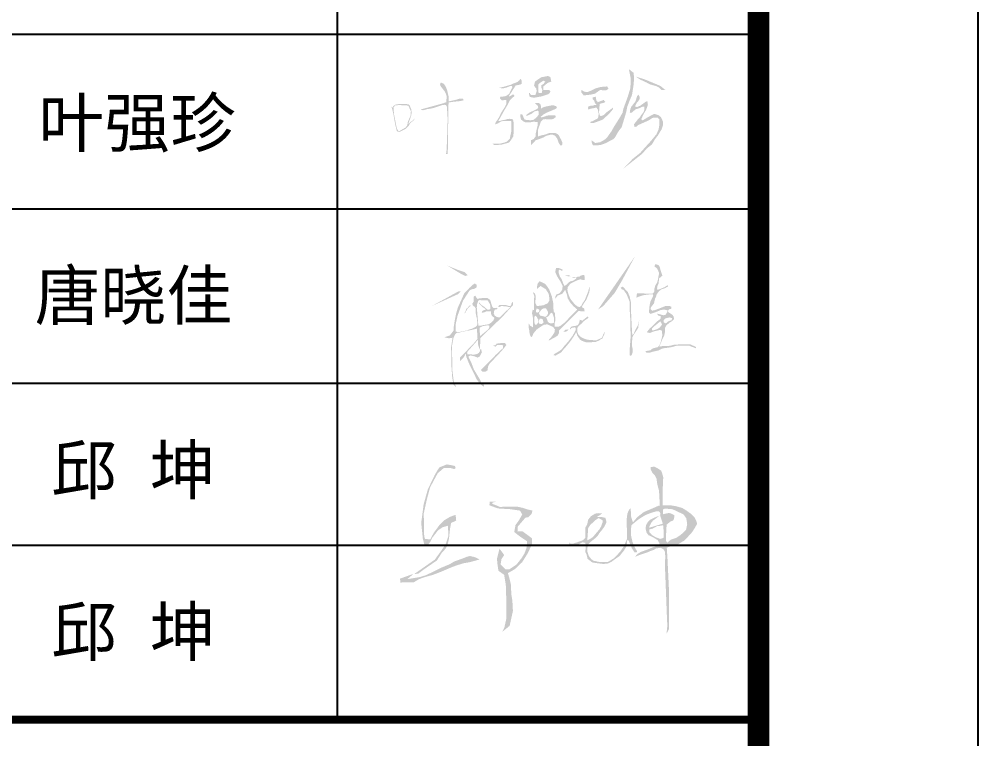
# Model space of a CAD drawing. Extents: x 962303 to 1579583, y -174742 to 224716.
# Drawn here: x 1404262 to 1408633, y 146719 to 150000 of the extents above; entities that cross this region are included whole.
import ezdxf

# ---------------------------------------------------------------- set-up
doc = ezdxf.new("R2010")
doc.units = 0
doc.header["$LTSCALE"] = 1000
doc.header["$MEASUREMENT"] = 0
for name, color, linetype in [('HATCH', 254, 'Continuous'), ('PUB_TEXT', 7, 'Continuous'), ('PUB_TITLE', 4, 'Continuous'), ('外框线', 255, 'Continuous')]:
    doc.layers.add(name, color=color, linetype=linetype)
doc.styles.add('STYLE1', font='simhei.ttf', dxfattribs={"width": 0.8})

# ---------------------------------------------------------------- blocks, each defined once
blk = doc.blocks.new('A$C5F901649')
at = {"layer": 'HATCH'}
h = blk.add_hatch(color=256, dxfattribs=at)
h.paths.add_polyline_path([(421.5, 599.3), (438.2, 603.2), (409.1, 603.3), (407.1, 586.9), (441.2, 574.4), (451.3, 572.1), (501.2, 569.3), (546.7, 562.7), (556.9, 545.1), (541.5, 518), (526.2, 496.8), (520.4, 465.2), (547.4, 443.9), (579.1, 422.8), (579.3, 407.5), (575.3, 389.5), (566.7, 366.8), (553.9, 346.1), (531, 317.2), (508.8, 302.1), (499.5, 295.7), (480.3, 295.5), (458.1, 316.9), (462.4, 341.8), (474.7, 360.2), (453.1, 389.7), (450.3, 377.4), (441.5, 342.9), (444.1, 317.7), (448.2, 288.6), (474.6, 269.8), (482, 223.5), (484.5, 150.1), (485.1, 73.6), (475.4, 30), (466.5, 10.8), (499.5, 37.5), (506.7, 70), (514.4, 104.7), (512, 152.2), (507.4, 179.1), (505, 226.6), (499, 252.6), (491.7, 277.7), (522.7, 295.5), (556.9, 327.9), (582.5, 369.1), (600.7, 408.6), (601, 436.7), (582.9, 450.1), (572.1, 458.1), (558, 468.5), (535.3, 468.9), (535.7, 488.7), (547.5, 502.6), (561.8, 519.4), (571.5, 530.7), (583.5, 532.2), (600, 548.5), (603.2, 563.1), (583.1, 567.5), (561.2, 574.7), (532, 581.2), (495.6, 581.1), (455.2, 579.5), (431.6, 589.4), (422.3, 592.4), (418.9, 596.9)])
h.paths.add_polyline_path([(33.5, 250.4), (61.2, 274.6), (0, 252.7), (0.9, 234.7), (22, 235.8), (62.4, 235.9), (85.2, 249.6), (110, 258.9), (149.9, 269.7), (188.8, 284.8), (224.9, 300.4), (254, 311.7), (289, 322.7), (314.7, 326.9), (352.5, 337.2), (362.9, 340.1), (339.7, 350.9), (318.1, 355.7), (303.5, 352), (281.7, 343.1), (248.6, 331.7), (226.9, 318.7), (189.9, 303.3), (159.9, 288.2), (135.7, 276.8), (117, 268.2), (89.4, 259.5)])
h.paths.add_polyline_path([(245.9, 751.5), (235.5, 756), (200.5, 757.7), (171.9, 733.6), (157.6, 707.4), (136.6, 668.2), (121.6, 611.7), (107.7, 548.9), (108.9, 504.7), (109.9, 443.4), (113.9, 434), (137.7, 431.1), (152.8, 460.7), (180.8, 498.5), (202.5, 519.3), (227.8, 534.4), (253.1, 543.4), (255.8, 517.2), (232.6, 506.5), (227.3, 477.1), (223.2, 436.5), (217.3, 409.8), (208, 389.9), (190.2, 370.6), (167.8, 335.4), (108.7, 294.8), (82.3, 275), (65, 274), (107, 303.4), (158.1, 339.1), (190.5, 383.7), (208.1, 410.1), (219.7, 444.7), (218.8, 493.8), (194.9, 487.4), (173, 472.7), (159.4, 455.2), (146.5, 438.7), (138, 420.8), (125.5, 404), (112.1, 401.1), (103.8, 434.2), (96.3, 506.3), (107.3, 591), (126.3, 659.1), (156.9, 722.9), (172.5, 750.1), (180.3, 760.5), (201.9, 768.8), (213.3, 773.2), (231.4, 770.3), (250.2, 766.1), (253, 756.4)])
h = blk.add_hatch(color=256, dxfattribs=at)
h.paths.add_polyline_path([(1186.4, 493.5), (1199.1, 496), (1200.6, 488.6), (1201.2, 471.4), (1202.4, 439.2), (1194.9, 436.3), (1185.8, 433.9), (1165, 441.4), (1148.2, 451.8), (1136, 464.5), (1136, 476.7), (1152, 480.9), (1161.7, 486.3), (1172.1, 492)], flags=16)
h.paths.add_polyline_path([(1043.9, 566.7), (1051.7, 573.4), (1052.1, 557.1), (1052.1, 539.2), (1058.7, 517.7), (1061.5, 509), (1081.8, 533.3), (1111.5, 556.3), (1157.6, 575.7), (1175.5, 583.8), (1184.4, 586.1), (1180.5, 653.5), (1173.1, 680.9), (1169.1, 707.6), (1161.7, 723), (1151, 733.7), (1143, 749.1), (1141.7, 761.1), (1159.1, 763), (1173.8, 755.7), (1190.5, 744.4), (1194.5, 733.7), (1199.8, 715), (1199.2, 701), (1198.5, 680.3), (1196.5, 653.5), (1196.5, 626.8), (1196.5, 611.5), (1196.5, 592.7), (1196.5, 586.1), (1213.2, 586.1), (1234.6, 586.7), (1258, 582.7), (1286.7, 574.7), (1308.1, 561.4), (1326.2, 548), (1340.9, 534), (1350.3, 516.6), (1354.3, 502.6), (1344.2, 484.5), (1331.5, 464.5), (1311.5, 442.4), (1292.8, 423.7), (1287.4, 421.7), (1262, 405), (1236.6, 401.7), (1215.9, 393.7), (1219.1, 344.3), (1225.7, 206.6), (1226.6, 23.8), (1214.6, 0), (1218.4, 37.3), (1216.1, 89.9), (1213.1, 169.2), (1208.5, 286.5), (1207.7, 320.9), (1209.2, 353.7), (1207, 376.5), (1200.9, 386.4), (1187.9, 393.3), (1173.4, 391), (1165.6, 389.8), (1156.6, 383.4), (1138.3, 377.3), (1126.9, 371.9), (1089.5, 359.8), (1071.9, 352.1), (1080.3, 363.6), (1098.6, 375), (1127.6, 384.9), (1150.5, 394.8), (1178, 404), (1183.3, 412.3), (1174.2, 428.4), (1158.9, 437.5), (1149.4, 443), (1132, 450.9), (1122.9, 464.4), (1118.9, 483.8), (1122.5, 498.8), (1129.2, 509.9), (1139.9, 521), (1151, 526.2), (1162.9, 532.1), (1172.8, 536.1), (1182.7, 540), (1187.1, 546.7), (1185.1, 554.7), (1179.2, 559.8), (1168.9, 559.8), (1150.6, 554.3), (1136.8, 549.5), (1118.9, 542.4), (1098.3, 530.1), (1084.5, 520.6), (1075, 513.1), (1067.8, 507.2), (1062.4, 502.6), (1058.9, 499.7), (1054.8, 494.5), (1052.8, 480.2), (1052.8, 468.4), (1053.2, 448.2), (1055.2, 438.3), (1059.9, 419.3), (1065.1, 405), (1071.8, 392), (1075.4, 385.6), (1078.5, 382.9), (1080.1, 375.3), (1077.7, 372.6), (1073.8, 372.6), (1068.6, 373), (1064.3, 379.3), (1056.8, 390.8), (1052.4, 402.3), (1045.3, 417.7), (1043.3, 425.2), (1039.3, 427.6), (1035.9, 429.6), (1033.4, 406.2), (1032.8, 400.6), (1026.7, 390.4), (1024.3, 386.4), (1020.4, 380), (1009.2, 366.6), (1000.9, 355.5), (985.9, 345.7), (964.1, 329.4), (953.8, 324.3), (943.1, 320.3), (922.9, 319.9), (908.2, 321.9), (891.6, 323.9), (875.7, 326.7), (866.6, 333.8), (854.5, 343.3), (850.8, 360.7), (844.8, 373.8), (845.6, 389.2), (845.6, 400.3), (845.6, 408.2), (844.4, 416.5), (830.6, 418.1), (820.7, 412.5), (813.1, 408.2), (801.9, 405.8), (796.7, 405.3), (781.1, 405), (776.8, 405), (772.2, 407), (771.6, 414.8), (773.4, 418.5), (774.8, 413.9), (777.7, 412.2), (782.9, 411.9), (790.6, 412.5), (799, 415.9), (805.9, 417.6), (816.3, 421.7), (826.3, 425.1), (833.8, 428), (843.9, 438.1), (843.9, 460.5), (843.9, 483.5), (853.5, 500.6), (857.3, 520.7), (869.9, 537), (889.2, 548.9), (902.6, 551.1), (921.2, 550.4), (912.3, 543), (897.4, 534), (916, 534), (936.1, 529.6), (940.5, 514), (940.5, 508.8), (932.3, 491.7), (929.4, 486.5), (920.5, 474.6), (909.3, 461.2), (901.9, 449.3), (888.5, 436), (869.9, 421.1), (858, 410), (853.5, 391.4), (854.3, 374.3), (861, 355), (872.1, 340.9), (881.8, 334.2), (910, 328.2), (948, 329), (976.2, 346.1), (1003.7, 375.8), (1018.6, 397.3), (1034.2, 432.3), (1034.2, 459), (1034.2, 477.6), (1032.7, 504.3), (1033.5, 526.6), (1036.4, 549.6)])
h.paths.add_polyline_path([(1215.3, 498.9), (1222.9, 504.7), (1230, 511.4), (1245.6, 518.1), (1248.5, 524.9), (1249.8, 532), (1249.8, 542.1), (1232.9, 550.9), (1223.7, 551.3), (1209.4, 548.8), (1199, 546.3), (1198.5, 568), (1208.3, 572.1), (1242.5, 568.8), (1272.5, 554.7), (1292.2, 545.5), (1304.9, 527.5), (1309, 501), (1303.8, 474.9), (1288.7, 459.9), (1274.9, 448.9), (1259.2, 438.5), (1234.4, 430.4), (1218.6, 416.2), (1212.7, 424.7), (1212.9, 456.9)], flags=16)
h.paths.add_polyline_path([(853.3, 427), (854.6, 441.7), (857.6, 483.1), (868.4, 499.2), (882.5, 511), (890.7, 519.2), (902.9, 527.1), (906.2, 528.4), (922.9, 518.6), (922.9, 508.4), (917, 492), (909.5, 477.9), (898.6, 465.4), (879.2, 442.4), (868.1, 434.5)], flags=16)
edge = h.paths.add_edge_path(flags=16)
edge.add_line((1136, 484.8), (1197.7, 503))
edge.add_line((1197.7, 503), (1184.9, 543.4))
edge.add_line((1136, 488.8), (1136, 484.8))
edge.add_line((1145.3, 507.3), (1136, 488.8))
edge.add_line((1152.8, 517.1), (1145.3, 507.3))
edge.add_line((1166.1, 526.4), (1152.8, 517.1))
edge.add_line((1182, 539.7), (1166.1, 526.4))

msp = doc.modelspace()

# ---------------------------------------------------------------- hatches: boundary and pattern name
at = {"layer": 'HATCH'}
h = msp.add_hatch(color=256, dxfattribs=at)
h.paths.add_polyline_path([(1406459.2, 149685.2), (1406461.6, 149684.7), (1406473.1, 149685.1), (1406483.9, 149687.9), (1406497.9, 149693.3), (1406503.9, 149695.1), (1406508.8, 149695.1), (1406511.3, 149688.9), (1406506.8, 149679.9), (1406503.4, 149673.3), (1406497.8, 149661.8), (1406492.6, 149656.6), (1406486.3, 149651.7), (1406478, 149648.2), (1406470, 149647.2), (1406456.4, 149645.8), (1406454, 149638.5), (1406462.7, 149629.8), (1406483.2, 149631.2), (1406483.8, 149622.5), (1406482.8, 149611.4), (1406476.2, 149597.9), (1406467.9, 149585.4), (1406458.5, 149570.4), (1406451.9, 149555.5), (1406443.6, 149541.6), (1406434.9, 149529.8), (1406432.4, 149519.4), (1406445.6, 149524.9), (1406458.9, 149532.9), (1406468.6, 149535.7), (1406490.1, 149535.7), (1406494.7, 149536), (1406504, 149536), (1406507, 149531.5), (1406505.7, 149519.7), (1406505.7, 149496.5), (1406505.7, 149485.2), (1406502.7, 149472.5), (1406499.6, 149455.4), (1406486.5, 149441.9), (1406473.4, 149436.6), (1406453.2, 149431.8), (1406439.2, 149431.8), (1406420.4, 149431.8), (1406428.3, 149426.6), (1406444.9, 149426.6), (1406462.4, 149427.9), (1406496.1, 149437.1), (1406503.5, 149446.7), (1406508.8, 149455), (1406514.9, 149464.6), (1406517.5, 149486.9), (1406517.5, 149519.7), (1406516.7, 149528.4), (1406514.9, 149537.6), (1406511.8, 149543.7), (1406497.4, 149545.5), (1406490.8, 149545), (1406476, 149540.7), (1406464.2, 149538.9), (1406456.3, 149536.3), (1406446.7, 149534.6), (1406451, 149542.9), (1406458, 149554.2), (1406469, 149574.8), (1406487.8, 149606.7), (1406493.9, 149617.6), (1406499.2, 149629), (1406503.1, 149633.3), (1406512.3, 149643), (1406518, 149646), (1406520.2, 149650), (1406518, 149656.1), (1406510.1, 149656.1), (1406505.7, 149651.7), (1406497.4, 149646.9), (1406495.6, 149649.9), (1406507.1, 149667.3), (1406521, 149689.1), (1406525.6, 149697.2), (1406539.8, 149700), (1406550, 149702.5), (1406552.9, 149704.6), (1406554.3, 149714.9), (1406552.1, 149722.6), (1406547.2, 149728.6), (1406543.7, 149721.6), (1406534.8, 149713.8), (1406528.5, 149711), (1406516.8, 149706.7), (1406504.4, 149700.7), (1406488.5, 149696.1), (1406473.4, 149691.8), (1406451.9, 149686.7), (1406452.6, 149686.4), (1406453.5, 149686.2), (1406454.4, 149685.9), (1406456.4, 149685.5), (1406457.1, 149685.5)])
h.paths.add_polyline_path([(1406094.9, 149588.2), (1406097.5, 149589.2), (1406157.7, 149605.7), (1406196.4, 149616.4), (1406210.7, 149621.6), (1406210.7, 149633.4), (1406211.3, 149649.9), (1406206.6, 149662.9), (1406202.4, 149670.5), (1406194.8, 149680.5), (1406188.8, 149688.4), (1406183, 149695.2), (1406181.2, 149704.7), (1406185.4, 149710.6), (1406197.7, 149705.8), (1406205.4, 149695.8), (1406213.1, 149677.6), (1406216, 149665.8), (1406220, 149649.7), (1406220, 149629.9), (1406220.1, 149624.6), (1406243.7, 149629.9), (1406257.5, 149633), (1406270.8, 149637.5), (1406285, 149637.5), (1406289.7, 149629.9), (1406272.6, 149626.3), (1406240.2, 149622.8), (1406221.3, 149619.9), (1406219.5, 149608.1), (1406216.6, 149384.3), (1406208.3, 149384.3), (1406210.7, 149398.4), (1406213.3, 149449.1), (1406214.5, 149499.4), (1406216, 149544), (1406214.1, 149575.1), (1406213.5, 149587.5), (1406212.1, 149602.4), (1406208.3, 149608.5), (1406200.2, 149609.4), (1406189.5, 149607.5), (1406179.8, 149604.2), (1406163.4, 149598.5), (1406144, 149592.8), (1406122.5, 149589.4), (1406103.3, 149584.5), (1406097.4, 149585.7), (1406095.2, 149587.4)])
h.paths.add_polyline_path([(1407076.3, 149637), (1407080, 149649.4), (1407086.2, 149656.2), (1407091.2, 149645.6), (1407090.6, 149632.6), (1407078.8, 149619), (1407070.1, 149602.3), (1407079.4, 149598.6), (1407095.5, 149606), (1407119.1, 149623.3), (1407126.5, 149626.4), (1407129, 149608.5), (1407124.7, 149596.1), (1407119.7, 149584.3), (1407109.8, 149567.6), (1407098.6, 149543.4), (1407104.8, 149537.8), (1407129.6, 149553.3), (1407158.8, 149568.2), (1407178.6, 149561.4), (1407189.2, 149552.1), (1407197.8, 149532.3), (1407197.8, 149515.5), (1407191.6, 149497.6), (1407175.5, 149470.9), (1407160.6, 149451.1), (1407147.6, 149428.8), (1407124.7, 149410.8), (1407102.4, 149385.4), (1407076.3, 149365), (1407055.8, 149348.8), (1407018, 149319.1), (1407060.2, 149363.1), (1407093.7, 149389.8), (1407124.7, 149424.5), (1407143.3, 149444.9), (1407168.7, 149475.9), (1407178, 149498.2), (1407181.7, 149521.1), (1407181.1, 149544), (1407171.2, 149551.5), (1407149.5, 149549.6), (1407133.4, 149538.5), (1407122.2, 149533.5), (1407094.3, 149521.1), (1407082.4, 149515.8), (1407078.2, 149510.6), (1407068.3, 149508.1), (1407066.1, 149516.7), (1407066.1, 149521.1), (1407074.5, 149531.6), (1407083.8, 149544), (1407091.8, 149551.5), (1407098, 149562), (1407108.6, 149575), (1407113.5, 149588), (1407113.5, 149601), (1407106.7, 149601), (1407098.6, 149598.6), (1407094.9, 149595.5), (1407073.2, 149588.7), (1407059.6, 149577.5), (1407052.6, 149571.8), (1407046.6, 149573.8), (1407048.4, 149587.4), (1407052.8, 149599.8), (1407063.9, 149614.1), (1407072.7, 149625.3)])
h.paths.add_polyline_path([(1407093.2, 149724.6), (1407074.1, 149737.6), (1407091.6, 149732.2), (1407113.2, 149725.7), (1407144.9, 149712.5), (1407186.3, 149695.2), (1407208.7, 149676.8), (1407191.3, 149676.8), (1407179.1, 149688.9), (1407165.4, 149695), (1407140.3, 149701.8), (1407121.3, 149711.7)])
h.paths.add_polyline_path([(1407064.3, 149755), (1407042.2, 149771.8), (1407050.6, 149730.7), (1407050.6, 149707.2), (1407048.3, 149682.8), (1407037.6, 149647.1), (1407028.5, 149622), (1407017.4, 149591.6), (1407013.3, 149572.6), (1406997.3, 149545.3), (1406976, 149511.9), (1406963.1, 149489.1), (1406941.1, 149457.9), (1406930.4, 149449.5), (1406911.4, 149438.9), (1406889.3, 149435.1), (1406872.6, 149447.3), (1406872.6, 149438.1), (1406878.7, 149424.5), (1406893.1, 149424.5), (1406913.7, 149426), (1406936.5, 149434.3), (1406970.7, 149452.6), (1406978.3, 149459.4), (1406994.3, 149487.5), (1407009.5, 149507.3), (1407029.3, 149572.6), (1407035.4, 149601.5), (1407046.8, 149631.2), (1407056.7, 149654), (1407061.2, 149683.6), (1407064.3, 149704.1), (1407065.8, 149728.4)])
h.paths.add_polyline_path([(1406895.2, 149608.4), (1406886.5, 149619.2), (1406884.5, 149627.2), (1406877.7, 149635.3), (1406877.7, 149642.7), (1406891.2, 149646.7), (1406893.9, 149629.9), (1406900.6, 149621.2), (1406914, 149626.6), (1406927.5, 149631.3), (1406935.5, 149621.9), (1406926.1, 149617.8), (1406916, 149615.8), (1406910, 149613.1), (1406907.3, 149596.3), (1406906.6, 149573.5), (1406909.3, 149562.7), (1406913.4, 149558), (1406916, 149558), (1406928.1, 149562.7), (1406943.6, 149577.5), (1406963.8, 149591.6), (1406969.2, 149596.3), (1406969.2, 149588.9), (1406961.8, 149579.5), (1406949.7, 149566.1), (1406932.2, 149550), (1406924.1, 149542.5), (1406909.3, 149536.5), (1406882.4, 149526.5), (1406876.4, 149526.5), (1406866.3, 149526.5), (1406868.3, 149532.5), (1406878.4, 149535.2), (1406887.8, 149541.2), (1406899.9, 149546.6), (1406903.3, 149555.3), (1406904.6, 149568.8), (1406900.6, 149588.3), (1406894.5, 149597), (1406885.8, 149595), (1406880.5, 149593.8), (1406868.3, 149591.6), (1406858.2, 149587.6), (1406855.3, 149595), (1406858.2, 149601.7), (1406868.3, 149605.1), (1406877.1, 149605.1), (1406885.8, 149608.4)])
h.paths.add_polyline_path([(1406897.2, 149666.9), (1406887.8, 149660.1), (1406867, 149655.4), (1406842.1, 149652.8), (1406835.4, 149652.8), (1406826, 149665.5), (1406825.3, 149677.6), (1406838.1, 149669.5), (1406852.9, 149666.9), (1406872.4, 149674.9), (1406889.2, 149683.7), (1406912.7, 149690.4), (1406943.6, 149693.1), (1406949.7, 149681.6), (1406937.7, 149675.3), (1406926.1, 149675.3), (1406911.3, 149676.9)])
h.paths.add_polyline_path([(1406573.8, 149562.4), (1406576.3, 149558.5), (1406598.9, 149568.8), (1406613.2, 149579.9), (1406627.5, 149582.6), (1406631.7, 149576.8), (1406631.7, 149564.6), (1406619, 149549.2), (1406606.8, 149540.8), (1406595.2, 149538.7), (1406567.1, 149541.3), (1406561.3, 149554), (1406556.5, 149565.1), (1406547.5, 149565.1), (1406547.5, 149555.1), (1406550.7, 149542.4), (1406560.7, 149534.4), (1406569.7, 149529.7), (1406593.6, 149529.7), (1406607.3, 149532.3), (1406626.9, 149530.7), (1406626.9, 149520.1), (1406625.9, 149513.8), (1406623.2, 149502.7), (1406616.9, 149475.7), (1406616.9, 149465.1), (1406608.9, 149454), (1406595.7, 149447.6), (1406595.7, 149436), (1406595.7, 149425.4), (1406606.3, 149435.4), (1406617.9, 149448.1), (1406636.5, 149454), (1406652.4, 149460.3), (1406666.1, 149468.2), (1406684.7, 149473), (1406695.3, 149473), (1406705.9, 149468.2), (1406715.4, 149455.5), (1406721.2, 149438.6), (1406725.5, 149430.7), (1406732.4, 149422.2), (1406739.6, 149428.1), (1406739.2, 149436.5), (1406734.5, 149448.1), (1406728.1, 149460.3), (1406722.8, 149470.4), (1406718.6, 149475.1), (1406706.9, 149481), (1406694.2, 149481), (1406681, 149481), (1406658.7, 149473), (1406638.1, 149468.8), (1406627.5, 149464.5), (1406627.5, 149480.4), (1406627.5, 149494.7), (1406637, 149520.7), (1406640.7, 149532.3), (1406652.4, 149543.4), (1406661.4, 149543.9), (1406682, 149542.9), (1406690.5, 149542.9), (1406700.6, 149546.1), (1406709, 149554), (1406709, 149558.8), (1406702.2, 149561.9), (1406693.7, 149561.9), (1406682, 149561.9), (1406668.3, 149559.8), (1406656.1, 149555.1), (1406643.4, 149551.9), (1406640.7, 149554.5), (1406650.8, 149564.1), (1406667.7, 149573.6), (1406697.4, 149585.8), (1406711.2, 149592.1), (1406714.3, 149599), (1406710.1, 149603.2), (1406696.3, 149607.5), (1406694.2, 149607.5), (1406664, 149601.6), (1406650.3, 149597.4), (1406642.3, 149592.1), (1406642.3, 149601.1), (1406638.6, 149611.7), (1406632.2, 149617.5), (1406622.7, 149618.1), (1406612.1, 149618.1), (1406621.6, 149609.6), (1406627.8, 149604.1), (1406629.1, 149594.2), (1406621.6, 149589.5), (1406605.8, 149581.5), (1406588.3, 149573.6), (1406576.6, 149564.6)])
h.paths.add_polyline_path([(1406660.9, 149715.9), (1406651.6, 149719.1), (1406636.3, 149708.5), (1406628.8, 149700.6), (1406628.8, 149691.3), (1406628.8, 149677.4), (1406628.8, 149664.8), (1406637.2, 149662.5), (1406645.1, 149663), (1406647.9, 149676.9), (1406643.7, 149686.2), (1406643.7, 149698.7), (1406654.4, 149705.7)], flags=16)
h.paths.add_polyline_path([(1406609.8, 149653.7), (1406616.4, 149654.5), (1406622.2, 149671.9), (1406620, 149683.4), (1406609.9, 149695.7), (1406614.2, 149715.2), (1406642.4, 149734.7), (1406672.8, 149740.5), (1406684.3, 149736.1), (1406688.7, 149715.2), (1406671.3, 149708.7), (1406652.5, 149692.8), (1406652.5, 149676.2), (1406680, 149676.2), (1406685.1, 149670.4), (1406681.5, 149663.2), (1406674.2, 149657.4), (1406646, 149648), (1406622.9, 149643.7), (1406608.5, 149641.5), (1406590.4, 149645.1), (1406586.8, 149658.1), (1406586.8, 149663.9), (1406592.2, 149663.5), (1406592.2, 149657.9), (1406597.3, 149653.7)])
h.paths.add_polyline_path([(1405959.3, 149600.9), (1405961.8, 149594.5), (1405967.1, 149573.9), (1405970.1, 149559), (1405973, 149541.4), (1405977.4, 149517.2), (1405984.3, 149489.3), (1405988.6, 149487), (1405995.9, 149485), (1406023.8, 149499.6), (1406038.8, 149514.5), (1406044.7, 149525.1), (1406061, 149538.1), (1406066.3, 149546.4), (1406059.5, 149541.5), (1406056.5, 149536.9), (1406046.3, 149530.7), (1406042.8, 149526.2), (1406037.3, 149522.2), (1406040.7, 149534.9), (1406046.7, 149550.1), (1406050.5, 149561.6), (1406051.6, 149572.4), (1406050.7, 149587.1), (1406045.2, 149599.9), (1406043.3, 149606.5), (1406036.7, 149611.4), (1406025.8, 149612.9), (1406009.4, 149612.9), (1405996.8, 149613.1), (1405977.6, 149610.1), (1405967.8, 149603.3), (1405966.5, 149598.7), (1405965.4, 149597.6), (1405962.1, 149598.7)])
h.paths.add_polyline_path([(1405976.7, 149606.4), (1405969, 149597.4), (1405971.6, 149565.8), (1405976.1, 149543.9), (1405980, 149522), (1405985.1, 149499.5), (1405993.5, 149487.9), (1406024.4, 149505.9), (1406032.1, 149516.2), (1406034.7, 149532.3), (1406047.6, 149561.3), (1406048.3, 149580), (1406036.7, 149605.7), (1405994.8, 149608.3)], flags=16)
h = msp.add_hatch(color=256, dxfattribs=at)
h.paths.add_polyline_path([(1407240.2, 148637.1), (1407226.3, 148640.2), (1407209.3, 148635.6), (1407200.5, 148627.8), (1407200.5, 148617.5), (1407210.8, 148612.9), (1407223.7, 148623.2), (1407236.6, 148627.3)], flags=16)
h.paths.add_polyline_path([(1407193.8, 148608.3), (1407185.6, 148622.2), (1407155.2, 148597.4), (1407146.9, 148588.7), (1407149.5, 148579.9), (1407170.1, 148586.1), (1407183, 148593.8)], flags=16)
h.paths.add_polyline_path([(1407150, 148748.6), (1407117.8, 148749.1), (1407079.1, 148749.6), (1407076.4, 148730.6), (1407094.9, 148737.1), (1407110.7, 148742), (1407134.1, 148744.7), (1407152.7, 148745.8), (1407153.1, 148738.2), (1407141.2, 148714.8), (1407136.8, 148695.2), (1407133.6, 148663.1), (1407140.7, 148656), (1407163, 148663.6), (1407187, 148673.4), (1407203.3, 148676.1), (1407219.1, 148671.8), (1407217.1, 148664.3), (1407209.3, 148652.2), (1407198.4, 148650), (1407185.3, 148654.3), (1407170.6, 148657.1), (1407176.6, 148648.4), (1407187.5, 148646.2), (1407187.5, 148634.7), (1407171.7, 148622.2), (1407154.8, 148605.3), (1407136.8, 148589), (1407123.8, 148572.1), (1407138.5, 148569.4), (1407159.7, 148577.6), (1407171.7, 148579.7), (1407184.3, 148583.6), (1407193.5, 148579.2), (1407194.5, 148556.6), (1407190.1, 148536.8), (1407185.1, 148520.9), (1407179.6, 148509.9), (1407174.1, 148504.4), (1407151, 148498.9), (1407140.1, 148490.1), (1407118.1, 148486.3), (1407123.6, 148478.6), (1407138.4, 148479.7), (1407152.1, 148484.1), (1407175.2, 148489), (1407196.7, 148498.9), (1407233.5, 148503.9), (1407260.4, 148511), (1407280.8, 148511.6), (1407318.1, 148511.6), (1407324.2, 148508.3), (1407348.4, 148499.5), (1407348.4, 148505.1), (1407335.4, 148511.4), (1407323.7, 148516.7), (1407293, 148518.1), (1407271.5, 148517.1), (1407246.8, 148515.3), (1407230.2, 148510.7), (1407207.6, 148510), (1407195.9, 148509.7), (1407181.1, 148506.5), (1407186, 148518.5), (1407196.2, 148543.2), (1407202.6, 148555.5), (1407205.8, 148566.1), (1407207.2, 148582), (1407207.6, 148593.3), (1407212.9, 148603.2), (1407227.7, 148616.2), (1407240.1, 148624), (1407248.9, 148633.2), (1407245.7, 148645.5), (1407239.7, 148652.6), (1407231.2, 148658.6), (1407222.4, 148664.2), (1407220.3, 148668.1), (1407223, 148673.4), (1407226.8, 148677.2), (1407235, 148679.4), (1407236.6, 148681.6), (1407235.7, 148688.3), (1407229.2, 148691.6), (1407208.5, 148691.8), (1407193.9, 148686.1), (1407182.8, 148681.6), (1407174.3, 148678.5), (1407162.6, 148674), (1407154.1, 148671.8), (1407147.7, 148671.4), (1407142.1, 148677.2), (1407142.1, 148683.8), (1407146.6, 148691.4), (1407156.7, 148703.7), (1407161.7, 148726.3), (1407166.1, 148733.9), (1407169.7, 148746.7), (1407180, 148759.7), (1407189.3, 148767.5), (1407204.8, 148772.6), (1407215.6, 148778.3), (1407221.1, 148781.3), (1407221.1, 148787.6), (1407213.1, 148783.3), (1407205.1, 148778), (1407193.7, 148773.3), (1407185.8, 148770.1), (1407172.5, 148765.4), (1407170.7, 148773.6), (1407173.5, 148786.6), (1407177.5, 148794.1), (1407180.3, 148818.1), (1407191.2, 148827.2), (1407195.1, 148830.5), (1407192.1, 148839.8), (1407187.5, 148853.4), (1407183.5, 148867.8), (1407178.5, 148877.7), (1407168.6, 148881.8), (1407162.2, 148881.8), (1407158.6, 148872.8), (1407170.4, 148863.7), (1407175.3, 148853.8), (1407179.9, 148843.4), (1407179, 148835.3), (1407176.2, 148820.8), (1407173.1, 148804.6), (1407169, 148795.6), (1407163.6, 148787), (1407158.6, 148771.6), (1407158.6, 148759.9), (1407157.3, 148755.8)])
h.paths.add_polyline_path([(1407005.4, 148776.4), (1407014.5, 148780.9), (1407027.9, 148766.1), (1407037.5, 148755.4), (1407045.3, 148736.9), (1407051.5, 148710.6), (1407051.5, 148674.1), (1407053.8, 148639.3), (1407054.9, 148603.9), (1407056.6, 148582.6), (1407057.7, 148558.5), (1407065, 148566.9), (1407072.3, 148584.3), (1407083.5, 148603.9), (1407089.7, 148629.2), (1407084.6, 148591.9), (1407072.3, 148573), (1407067.7, 148566), (1407063.1, 148559.1), (1407057.9, 148549.2), (1407056.8, 148524.5), (1407056.8, 148508.6), (1407059.9, 148494.7), (1407058.8, 148479.3), (1407054.7, 148467), (1407047.5, 148465.5), (1407045.5, 148471.1), (1407046.5, 148488.1), (1407046.5, 148500.9), (1407050.1, 148548.6), (1407049.1, 148623), (1407045.5, 148686.1), (1407045.5, 148712.3), (1407038.3, 148730.2), (1407030.6, 148748.2), (1407023.4, 148757.9), (1407017.8, 148765.6), (1407009, 148768.2)])
h.paths.add_polyline_path([(1407011.8, 148809.7), (1407070.4, 148918.8), (1406901.7, 148676.1), (1406924.4, 148690.9), (1406977.8, 148752)])
h.paths.add_polyline_path([(1406780.1, 148591.5), (1406776, 148587.9), (1406773.3, 148585.1), (1406774, 148590.6), (1406778.9, 148597.1), (1406784.4, 148599.7), (1406797.8, 148601.3), (1406809.5, 148604.9), (1406815.3, 148614.4), (1406817, 148620.6), (1406818.3, 148629.3), (1406830.3, 148625.4), (1406856.1, 148645.9), (1406857.4, 148637.5), (1406843, 148627.7), (1406832.9, 148619.6), (1406829.4, 148614.4), (1406813.7, 148601.3), (1406807.2, 148592.2), (1406807.2, 148574.7), (1406812.4, 148561), (1406827.1, 148548.3), (1406847.6, 148539.8), (1406859.6, 148537.9), (1406893.5, 148535.3), (1406909.2, 148542.8), (1406918.6, 148547), (1406927.4, 148565.9), (1406931.6, 148574.7), (1406932.3, 148579.2), (1406932.3, 148570.8), (1406929.7, 148562.3), (1406923.4, 148548.8), (1406921.7, 148544.1), (1406913.9, 148540.4), (1406906.4, 148534.9), (1406898.5, 148532), (1406892.8, 148528.9), (1406877.9, 148527.8), (1406865.4, 148526.2), (1406855.5, 148526.2), (1406847.4, 148526.6), (1406836.9, 148530.1), (1406833.9, 148531.2), (1406825.6, 148535.2), (1406820.4, 148538.7), (1406816.2, 148543.7), (1406811.2, 148550.8), (1406807.2, 148556.9), (1406802.2, 148572.8), (1406791.7, 148555), (1406774.4, 148529.3), (1406763, 148515.7), (1406753.1, 148503.9), (1406743.4, 148493.2), (1406734.2, 148481.1), (1406707.3, 148466), (1406697.7, 148468.6), (1406706.2, 148475.6), (1406723.5, 148485.5), (1406737.2, 148495.8), (1406747.5, 148509.4), (1406765.2, 148529.3), (1406785.1, 148555.8), (1406795, 148573.1), (1406799.8, 148582.3), (1406799.8, 148590.1), (1406797.2, 148595.6), (1406782, 148592.6)])
h.paths.add_polyline_path([(1406767.4, 148585.8), (1406753.4, 148583.6), (1406743.3, 148575.2), (1406753.4, 148575.2), (1406761.2, 148578)], flags=17)
h.paths.add_polyline_path([(1406759.7, 148832), (1406750.8, 148833), (1406758.1, 148829.2), (1406768.6, 148827.2), (1406775.7, 148829), (1406767.6, 148832.8)], flags=17)
h.paths.add_polyline_path([(1406674.9, 148644.7), (1406664.4, 148639.4), (1406668.6, 148634.2), (1406672.5, 148621.6), (1406678.8, 148615.3), (1406683.4, 148613.5), (1406692.8, 148613.2), (1406700.9, 148616.3), (1406700.9, 148631), (1406700.2, 148640.1), (1406697.4, 148648.9), (1406694.2, 148657.6), (1406691.8, 148662.2), (1406684.6, 148658.3)], flags=16)
h.paths.add_polyline_path([(1406653.4, 148615.9), (1406650.2, 148630.4), (1406643.9, 148634.4), (1406636.1, 148634.4), (1406631.9, 148626.3), (1406631.5, 148619.5), (1406631.5, 148614.5), (1406633.3, 148612.2), (1406644.1, 148609.8)], flags=16)
h.paths.add_polyline_path([(1406629.6, 148629.5), (1406620.4, 148645.3), (1406614.2, 148648.4), (1406611.5, 148640.7), (1406611.5, 148629.5), (1406611.5, 148617.9), (1406614.6, 148607.1), (1406621.1, 148607.1), (1406628.1, 148615.2)], flags=16)
h.paths.add_polyline_path([(1406633, 148657.1), (1406633.2, 148661.7), (1406636.2, 148665.2), (1406637.9, 148668.2), (1406640.5, 148671.5), (1406644.3, 148676.6), (1406651, 148680.4), (1406656.7, 148681.6), (1406664.2, 148681.6), (1406668.9, 148674.3), (1406674.4, 148663.6), (1406672.8, 148655.4), (1406668.7, 148647.7), (1406661.8, 148642.8), (1406637.9, 148648.7)], flags=16)
h.paths.add_polyline_path([(1406633.6, 148666.2), (1406634.4, 148674.9), (1406626.1, 148679.8), (1406620.8, 148679.4), (1406619.2, 148672.5), (1406618.6, 148667.2), (1406620.4, 148663.1), (1406625.3, 148661.5)], flags=16)
h.paths.add_polyline_path([(1406613.6, 148749.5), (1406604.4, 148755.1), (1406611.6, 148736.6), (1406609.5, 148720.7), (1406609.5, 148704.3), (1406609.5, 148685.8), (1406610, 148673.5), (1406603.8, 148675.1), (1406600.3, 148659.1), (1406602.8, 148650.9), (1406604.9, 148636.6), (1406604.9, 148617.6), (1406604.9, 148600.6), (1406604.9, 148595), (1406591, 148603.2), (1406584.8, 148615), (1406584.8, 148599.1), (1406588.4, 148578.1), (1406590, 148564.7), (1406596.1, 148549.8), (1406601.8, 148554.4), (1406607.4, 148567.3), (1406621.3, 148584.2), (1406633.6, 148593.4), (1406655.7, 148607.3), (1406670.6, 148608.3), (1406697.3, 148596.5), (1406705, 148585.2), (1406703.5, 148572.9), (1406691.7, 148553.9), (1406682.4, 148544.2), (1406675.8, 148535.5), (1406678.8, 148535.5), (1406701.9, 148547.3), (1406716.8, 148556.5), (1406723.5, 148567.8), (1406723.5, 148580.6), (1406812.9, 148669.9), (1406829.3, 148667.4), (1406840.6, 148667.4), (1406838.6, 148680.7), (1406827.3, 148687.4), (1406838.4, 148706.2), (1406848.3, 148720.2), (1406854.5, 148735.6), (1406862.2, 148756.1), (1406864.3, 148771.5), (1406862.2, 148780.8), (1406859.6, 148768.5), (1406857.1, 148758.7), (1406851.4, 148744.9), (1406846.3, 148731.5), (1406841.1, 148719.2), (1406831.4, 148705.3), (1406825.7, 148693.5), (1406817.5, 148687.4), (1406809.3, 148689.4), (1406797.5, 148697.6), (1406786.2, 148711), (1406774.9, 148725.9), (1406766.7, 148745.4), (1406762, 148764.9), (1406763.1, 148777.2), (1406768.7, 148785.4), (1406775.9, 148794.1), (1406786.2, 148799.3), (1406800, 148806.4), (1406820.6, 148814.1), (1406833.4, 148810.5), (1406841.1, 148810.5), (1406840.6, 148823.9), (1406838.6, 148833.6), (1406831.9, 148833.6), (1406822.1, 148830.1), (1406817, 148825.4), (1406811.9, 148825.4), (1406795.4, 148824.4), (1406786.2, 148824.4), (1406775.9, 148825.4), (1406788.7, 148821.8), (1406804.2, 148822.4), (1406801.6, 148816.7), (1406788.2, 148807.5), (1406774.4, 148803.9), (1406767.7, 148799.3), (1406755.9, 148788), (1406748.7, 148783.3), (1406742.5, 148795.7), (1406738.9, 148806.4), (1406734.8, 148815.7), (1406727.1, 148828), (1406723, 148840.3), (1406721.5, 148850.1), (1406724, 148857.8), (1406731, 148855.5), (1406735.8, 148852.6), (1406741.5, 148854.7), (1406740.3, 148857.9), (1406735.3, 148860.8), (1406723, 148865), (1406710.2, 148865), (1406706.6, 148847), (1406713.3, 148831.6), (1406717.9, 148822.9), (1406728.7, 148806.4), (1406733.8, 148796.7), (1406740, 148783.9), (1406740, 148779.8), (1406738.4, 148766.4), (1406729.2, 148753.6), (1406727.1, 148750.8), (1406710.7, 148743.3), (1406707.6, 148736.1), (1406707.6, 148725.9), (1406713.8, 148734.6), (1406717.9, 148740.2), (1406738.4, 148747.4), (1406751.8, 148765.9), (1406759, 148746.4), (1406764.1, 148725.9), (1406776.4, 148705.8), (1406790.8, 148689.9), (1406800.6, 148681.7), (1406806.8, 148676.5), (1406771.8, 148640.2), (1406748.2, 148615.5), (1406738.4, 148608.3), (1406729.7, 148601.1), (1406721.5, 148598.1), (1406712.7, 148597.6), (1406704, 148597.6), (1406704, 148604.7), (1406703.5, 148613.5), (1406706.6, 148624.2), (1406706.6, 148639.6), (1406705, 148659.1), (1406698.9, 148668.4), (1406698.4, 148685.8), (1406698.4, 148702.3), (1406694.2, 148720.2), (1406691.7, 148734.1), (1406686.5, 148747.9), (1406678.8, 148768), (1406672.2, 148778.2), (1406661.4, 148792.1), (1406652.6, 148797.2), (1406635.2, 148804.9), (1406626.4, 148794.6), (1406623.4, 148778.7), (1406623.4, 148770), (1406634.7, 148779.2), (1406639.8, 148783.4), (1406659.8, 148771), (1406663.4, 148769), (1406675.2, 148750), (1406677.3, 148743.8), (1406679.4, 148730.5), (1406679.4, 148716.6), (1406673.2, 148705.8), (1406668.6, 148702.8), (1406651.1, 148695.1), (1406646.5, 148694.6), (1406628, 148692.5), (1406622.3, 148692.5), (1406615.7, 148706.9), (1406617.2, 148729.5), (1406617.2, 148738.7)])
h.paths.add_polyline_path([(1406433.5, 148513.3), (1406422.4, 148511.8), (1406433.6, 148506.8), (1406441.1, 148513.7), (1406462.4, 148514.3), (1406469.2, 148513), (1406468.6, 148500.5), (1406436.7, 148470.6), (1406367.4, 148400.7), (1406375.6, 148392.6), (1406384.3, 148392.6), (1406389.9, 148393.8), (1406398, 148399.4), (1406399.9, 148415.7), (1406407.4, 148429.4), (1406451.7, 148476.2), (1406471.1, 148498), (1406479.8, 148509.3), (1406483.8, 148514.4), (1406477.3, 148523.6), (1406465.5, 148523.6), (1406452.4, 148522.4), (1406439.2, 148520.5), (1406436.6, 148516.4)], flags=17)
h.paths.add_polyline_path([(1406354.1, 148537.9), (1406304.8, 148482.4), (1406306.8, 148471.1), (1406319.8, 148472.5), (1406330.2, 148470.6), (1406336.9, 148470.6), (1406350.5, 148473.4), (1406358.4, 148478.7), (1406362.9, 148485.8), (1406362.9, 148491.1), (1406362.9, 148494.8), (1406359.8, 148499.9), (1406358.1, 148505.2), (1406355.8, 148511.7), (1406355.3, 148515.6), (1406354.1, 148520.4), (1406354.1, 148526.9)], flags=16)
h.paths.add_polyline_path([(1406401.9, 148586.1), (1406363.7, 148555), (1406361.5, 148593.5), (1406376.4, 148600.3), (1406389.2, 148602.8), (1406399.7, 148604.7), (1406405.9, 148601.6), (1406405.3, 148593.2)], flags=16)
h.paths.add_polyline_path([(1406356.6, 148603.2), (1406354.9, 148615.7), (1406351.9, 148651.5), (1406348.9, 148684.7), (1406350.1, 148699.3), (1406355.3, 148715.7), (1406362.2, 148720), (1406370, 148717.9), (1406398.5, 148717.5), (1406403.2, 148709.7), (1406408.7, 148700.7), (1406410.5, 148691.2), (1406411, 148683), (1406409.7, 148678.2), (1406404.1, 148675.2), (1406398.5, 148675.6), (1406392.9, 148679.5), (1406382.5, 148688.6), (1406375.6, 148693.3), (1406368.7, 148698.1), (1406363.5, 148703.2), (1406358.8, 148710.1), (1406358.8, 148704.1), (1406365.2, 148697.2), (1406373.2, 148688.7), (1406383.4, 148682.1), (1406390.7, 148675.2), (1406383.4, 148673.9), (1406378.6, 148672.2), (1406373.4, 148667.9), (1406371.7, 148662.3), (1406382.1, 148662.7), (1406389.8, 148667), (1406406.7, 148668.3), (1406414.4, 148668.3), (1406414.4, 148662.3), (1406414.4, 148655.8), (1406417, 148648.9), (1406420, 148645), (1406425.6, 148641.1), (1406429.4, 148638.6), (1406425.6, 148627.8), (1406423.5, 148624.8), (1406414.9, 148617), (1406409.3, 148612.3), (1406400.2, 148608.4), (1406379.5, 148605.4), (1406370.4, 148603.2), (1406364.8, 148601.9)], flags=16)
h.paths.add_polyline_path([(1406319.7, 148695.8), (1406314.8, 148693.6), (1406306.4, 148683.3), (1406301.2, 148678.9), (1406298.5, 148670.5), (1406292.5, 148660.1), (1406294.7, 148658.2), (1406299, 148665.9), (1406302.6, 148672.7), (1406304.8, 148677), (1406313.7, 148687.6), (1406320.6, 148692.8)], flags=17)
h.paths.add_polyline_path([(1406338.9, 148794.9), (1406332.2, 148790), (1406315.5, 148774.9), (1406292.4, 148751), (1406273.3, 148708.8), (1406262, 148683.8), (1406255, 148658.7), (1406247.8, 148622.9), (1406243.8, 148595.9), (1406243.8, 148580.8), (1406234.3, 148568.8), (1406225.2, 148557.5), (1406200.9, 148549.7), (1406220.8, 148545), (1406238.3, 148547.3), (1406231.9, 148505.2), (1406232.8, 148423.4), (1406237, 148365.5), (1406242.8, 148332.7), (1406255, 148321.8), (1406250.5, 148333.4), (1406244, 148348.8), (1406238.2, 148392.5), (1406237, 148440.1), (1406235.7, 148510.2), (1406243.4, 148549.5), (1406252.4, 148566.2), (1406261.4, 148571.3), (1406269.8, 148571.3), (1406285.2, 148575.2), (1406301.3, 148578.4), (1406326.4, 148583.5), (1406349.6, 148589.3), (1406352.2, 148542.4), (1406333.5, 148519.9), (1406272.4, 148457.5), (1406273, 148441.4), (1406287.8, 148455.6), (1406298.7, 148474.9), (1406301.3, 148460.1), (1406315.5, 148425.3), (1406330.9, 148393.8), (1406349.6, 148355.9), (1406360.5, 148341.7), (1406373.4, 148328.9), (1406382.4, 148324.4), (1406382.4, 148332.1), (1406371.5, 148338.5), (1406363.7, 148356.5), (1406335.4, 148403.5), (1406324.5, 148432.4), (1406310.3, 148460.7), (1406318.7, 148467.1), (1406333.5, 148463.9), (1406339.4, 148462.6), (1406352.8, 148456.9), (1406362.5, 148462.6), (1406366.3, 148469.7), (1406372.1, 148481.3), (1406368.9, 148494.8), (1406363.1, 148494.8), (1406365.7, 148546.9), (1406464.8, 148642.1), (1406513.8, 148695.9), (1406514.7, 148706.2), (1406511.5, 148711.3), (1406507.3, 148703.4), (1406505, 148694.6), (1406499.9, 148691.8), (1406497.1, 148691.8), (1406480.4, 148696.9), (1406469.7, 148696.9), (1406457.7, 148696.4), (1406452.1, 148696.2), (1406445.6, 148690.4), (1406451.2, 148687.2), (1406460.5, 148691.8), (1406473, 148691.3), (1406480.4, 148691.1), (1406492.5, 148688.1), (1406501.7, 148687.2), (1406453.5, 148639.9), (1406441, 148641.7), (1406430.3, 148648.7), (1406426.1, 148658.4), (1406428.5, 148670.9), (1406431.7, 148676), (1406439.1, 148677.4), (1406444.8, 148678.5), (1406439.6, 148683.9), (1406427.1, 148683), (1406423.8, 148683.9), (1406419.2, 148689.5), (1406415, 148702.9), (1406409.9, 148720.1), (1406398.3, 148727.9), (1406383.9, 148727.9), (1406370.5, 148727.9), (1406360.7, 148726.6), (1406351.9, 148724.7), (1406346.4, 148731.7), (1406341.7, 148739.1), (1406334.9, 148734.8), (1406334.8, 148726.1), (1406334.8, 148711.3), (1406328.7, 148703.4), (1406330.1, 148695), (1406338.5, 148689), (1406343.6, 148682.1), (1406344.1, 148670), (1406344.5, 148658), (1406345.9, 148649.6), (1406349.2, 148634.8), (1406350.5, 148623.7), (1406351.5, 148609.3), (1406348.7, 148601.9), (1406342.7, 148596.3), (1406325.5, 148588), (1406313, 148584.7), (1406304.2, 148580.6), (1406281, 148576.4), (1406269.4, 148573.2), (1406252.7, 148575), (1406252.7, 148608.8), (1406261, 148646.8), (1406286.1, 148716.4), (1406316.7, 148764), (1406327.8, 148768.7), (1406340.6, 148771.6), (1406348.2, 148778), (1406348.2, 148789.1)])
h.paths.add_polyline_path([(1406264.7, 148746.9), (1406144.4, 148692.3), (1406266.6, 148759.6), (1406276.1, 148759.6)])
h.paths.add_polyline_path([(1406278.8, 148837.5), (1406213.8, 148876.6), (1406261.6, 148857.1), (1406294.4, 148846.1), (1406307.7, 148832.8), (1406296, 148828.9)])

# ---------------------------------------------------------------- linework, layer by layer
at = {"layer": 'PUB_TITLE', "color": 4}
for p, q in [((1405711.9, 153174.1), (1405711.9, 146806.6)), ((1402427.9, 149931.5), (1407660, 149931.5)), ((1402427.9, 149135.6), (1407660, 149135.6)), ((1402427.9, 148339.7), (1407660, 148339.7)), ((1402427.9, 147602.5), (1407660, 147602.5))]:
    msp.add_line(p, q, dxfattribs=at)
at = {"layer": 'PUB_TITLE'}
msp.add_lwpolyline([(1334333.3, 140258.1), (1334333.3, 182258.1), (1408633.3, 182258.1), (1408633.3, 140258.1)], close=True, dxfattribs=at)
at = {"layer": 'PUB_TITLE', "const_width": 100}
msp.add_lwpolyline([(1336833.3, 141258.1), (1407633.3, 141258.1), (1407633.3, 181258.1), (1336833.3, 181258.1)], close=True, dxfattribs=at)
at = {"layer": 'PUB_TITLE', "color": 4, "const_width": 35.2}
msp.add_lwpolyline([(1402427.9, 146806.6), (1407660, 146806.6), (1407660, 153174.1), (1402427.9, 153174.1)], close=True, dxfattribs=at)

# ---------------------------------------------------------------- block references
at = {"layer": '外框线'}
msp.add_blockref('A$C5F901649', (1405999.2, 147196.8), dxfattribs=at)

# ---------------------------------------------------------------- texts
at = {"layer": 'PUB_TEXT', "style": 'STYLE1'}
for s, p in [('叶强珍', (1404350.4, 149418)), ('唐晓佳', (1404333.2, 148630.4)), ('邱 坤', (1404408.4, 147834.4)), ('邱 坤', (1404408.4, 147097.3))]:
    msp.add_text(s, height=220, dxfattribs=at).set_placement(p)

doc.saveas('drawing.dxf')
